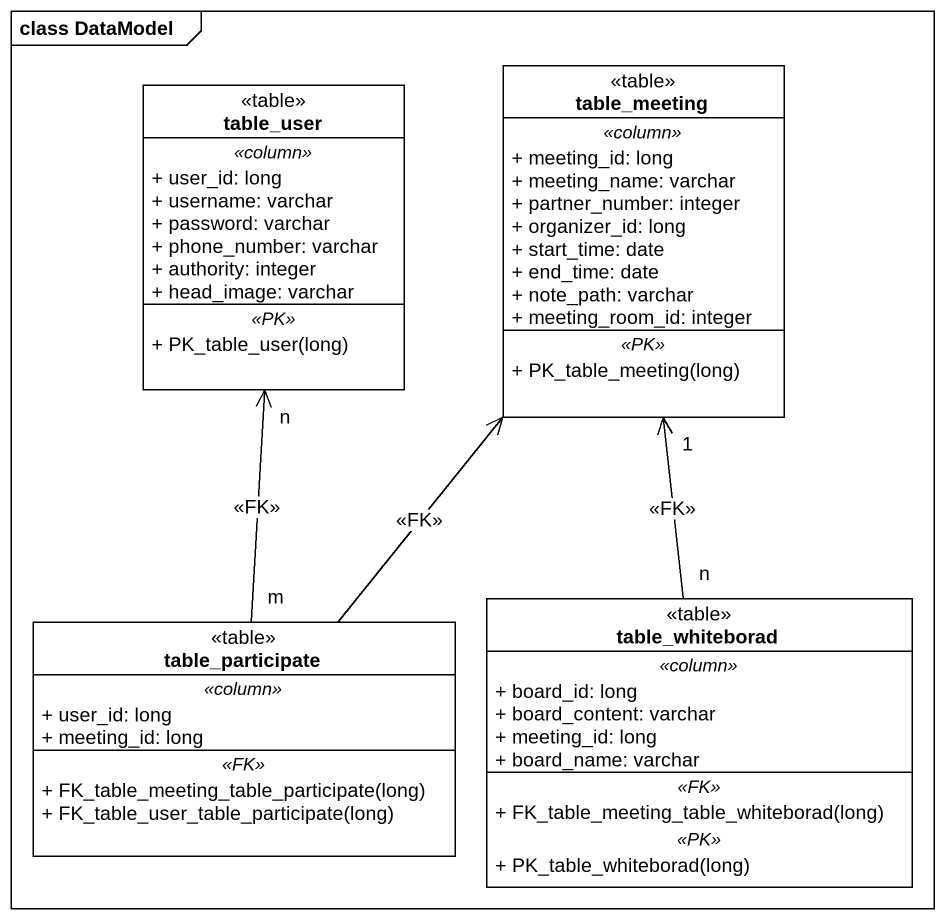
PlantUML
@startuml
mainframe class DataModel
hide circle
hide empty members
skinparam classAttributeIconSize 0
class table_user <<table>> {
  .. <<column>> ..
  + user_id: long
  + username: varchar
  + password: varchar
  + phone_number: varchar
  + authority: integer
  + head_image: varchar
  .. <<PK>> ..
  + PK_table_user(long)
}
class table_meeting <<table>> {
  .. <<column>> ..
  + meeting_id: long
  + meeting_name: varchar
  + partner_number: integer
  + organizer_id: long
  + start_time: date
  + end_time: date
  + note_path: varchar
  + meeting_room_id: integer
  .. <<PK>> ..
  + PK_table_meeting(long)
}
class table_whiteborad <<table>> {
  .. <<column>> ..
  + board_id: long
  + board_content: varchar
  + meeting_id: long
  + board_name: varchar
  .. <<FK>> ..
  + FK_table_meeting_table_whiteborad(long)
  .. <<PK>> ..
  + PK_table_whiteborad(long)
}
class table_participate <<table>> {
  .. <<column>> ..
  + user_id: long
  + meeting_id: long
  .. <<FK>> ..
  + FK_table_meeting_table_participate(long)
  + FK_table_user_table_participate(long)
}
table_whiteborad "n" -up-> "1" table_meeting : <<FK>>
table_participate "m" -up-> "n" table_user : <<FK>>
table_participate -up-> table_meeting : <<FK>>
@enduml
